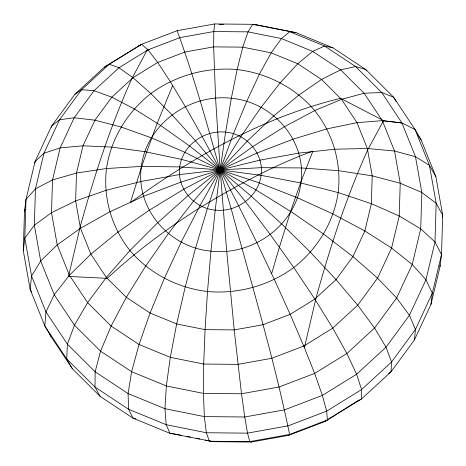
<?xml version="1.0" encoding="UTF-8"?>
<svg xmlns="http://www.w3.org/2000/svg" width="466" height="466" viewBox="0 0 466 466"><rect width="100%" height="100%" fill="white"/><g stroke="black" fill="none" stroke-linecap="round" stroke-linejoin="round"><path stroke-width="0.7" d="M23.3 250.725L24.494 211.343L25.997 199.448L35.026 161.638L51.569 126.094L74.991 94.184L104.384 67.139L141.548 44.293L177.127 30.704L214.669 23.952L252.718 24.314L256.644 24.78L296.038 32.69L332.91 47.823L365.851 69.597L393.589 97.178L415.06 129.513L421.177 140.033L435.838 176.567L442.7 215.275L441.506 254.657L440.003 266.552L430.974 304.362L414.431 339.906L391.009 371.816L361.616 398.861L324.452 421.707L288.873 435.296L251.331 442.048L213.282 441.686L169.962 433.31L133.09 418.177L100.149 396.403L72.411 368.822L50.94 336.487L44.823 325.967L30.162 289.433L23.3 250.725L24.826 238.079L25.997 199.448L35.457 188.846L52.507 179.94L76.488 173.078L106.487 168.511L141.349 166.426L179.736 166.904L220.168 169.915L261.088 175.35L300.931 183.004L338.165 192.58L371.361 203.706L399.234 215.962L420.722 228.87L434.994 241.936L441.506 254.657L432.297 293.213L430.974 304.362M440.003 266.552L440.044 265.119M51.435 127.486L51.569 126.094L59.543 119.75L81.602 89.693L109.294 64.215L141.548 44.293L147.984 49.85L157.689 62.444L170.288 81.585L185.293 106.551L202.139 136.375L220.168 169.915L238.685 205.879L256.987 242.879L274.369 279.507L290.161 314.34L303.756 346.052L314.632 373.423L322.367 395.389L326.672 411.123L327.377 420.006L289.602 434.44L249.753 441.599L209.356 441.22L206.339 432.751L204.347 416.604L203.456 393.403L203.7 364.039L205.069 329.637L207.516 291.524L210.941 251.157L215.21 210.096L220.168 169.915L225.614 132.158L231.346 98.274L237.142 69.568L242.774 47.148L248.04 31.863L252.718 24.314L296.038 32.69M414.431 339.906L415.433 329.45L432.297 293.213L425.965 279.746L412.218 264.49L391.58 248.017L364.849 230.967L333.05 213.999L297.407 197.759L259.294 182.876L220.168 169.915L181.53 159.378L144.874 151.677L111.607 147.093L83 145.817L60.161 147.885L43.961 153.227L35.026 161.638L34.863 163.03M214.669 23.952L213.789 31.542L213.649 46.874L215.583 98.128L220.168 169.915L226.703 251.308L234.2 329.911L241.51 393.764L244.743 416.988L247.528 433.141L249.753 441.599L251.331 442.048M442.444 217.383L442.7 215.275L436.164 203.304L429.436 165.343L415.06 129.513L401.942 122.966L382.336 120.653L356.985 122.651L326.876 128.896L293.155 139.142L257.121 152.988L220.168 169.915L183.697 189.266L149.132 210.294L117.781 232.196L90.864 254.127L69.405 275.249L54.237 294.751L45.936 311.876L44.823 325.967L66.714 358.931L72.411 368.822M304.816 345.399L304.374 347.688L316.07 297.972C329.922 247.592 346.168 197.765 367.633 150.069L383.483 120.77L401.942 122.966L415.486 156.722L421.823 192.481L420.722 228.87L412.218 264.49L396.63 297.966L374.571 328.023L346.885 353.502L314.632 373.423L279.047 387.013L241.51 393.764L203.456 393.403L166.35 385.953L131.616 371.699L100.586 351.189L74.461 325.204L54.237 294.751L40.693 260.995L34.35 225.235L35.457 188.846L43.961 153.227L59.543 119.75L74.181 117.752L94.924 120.187L120.974 126.962L151.328 137.808L184.821 152.312L220.168 169.915L256.003 189.942L290.953 211.628L323.684 234.13L352.925 256.591L377.553 278.15L396.63 297.966L409.422 315.29L415.433 329.45L391.551 361.983L361.581 389.564L326.672 411.123L288.157 425.837L247.528 433.141L206.339 432.751L166.176 424.689L128.575 409.259L94.994 387.054L66.714 358.931L67.401 344.205L74.461 325.204L87.608 302.661L106.341 277.439L129.944 250.51L157.508 222.911L187.973 195.697L220.168 169.915L252.852 146.557L284.778 126.525L314.713 110.582L341.508 99.345L364.132 93.247L381.718 92.513L393.589 97.178L396.083 101.506M24.494 211.343L24.995 209.24M271.62 273.711L279.361 247.289L290.609 211.413L300.972 181.746L312.936 151.083C272.662 165.745 234.916 186.423 198.405 208.686C166.088 229.249 135.28 252.188 107.262 278.359L68.519 276.431L80.216 226.715C94.068 176.334 110.314 126.507 131.779 78.812L146.924 50.503L147.629 49.513L149.207 49.379M172.665 85.54L157.188 123.298L146.668 152.05L141.315 167.69L130.346 202.768L131.633 201.778C194.473 155.825 264.403 116.914 340.489 98.332L381.637 119.605L383.483 120.77L382.778 121.76M146.924 50.503L147.629 49.513M288.873 435.296L289.602 434.44C273.985 358.307 251.36 283.759 231.171 208.745C213.603 149.301 198.539 88.913 177.127 30.704M324.452 421.707L357.772 400.807M74.991 94.184L81.602 89.693L94.039 90.707L111.811 97.184L134.243 108.887L160.467 125.354L189.481 145.963L220.168 169.915L251.343 196.291L281.819 224.076L310.414 252.205L336.038 279.6L357.702 305.201L374.571 328.023L386.005 347.199L391.551 361.983L391.009 371.816L388.603 373.447M104.384 67.139L109.294 64.215L118.958 67.774L133.002 77.688L150.891 93.567L171.937 114.805L195.324 140.581L220.168 169.915L245.495 201.673L270.35 234.631L293.766 267.525L314.847 299.096L332.782 328.128L346.885 353.502L356.607 374.245L361.581 389.564L361.616 398.861L356.706 401.785M138.623 45.994L140.65 45.219M219.131 24.424L223.459 24.465M253.76 24.75L256.644 24.78M176.171 434.236L169.962 433.31L166.176 424.689L164.952 408.699L166.35 385.953L170.306 357.335L176.672 323.934L185.2 287.044L195.569 248.075L207.376 208.523L220.168 169.915L233.449 133.73L246.718 101.361L259.457 74.047L271.177 52.85L281.435 38.567L289.829 31.764L324.563 46.017L332.91 47.823M177.598 434.528L181.169 435.244M186.878 436.386L190.443 437.102M196.151 438.25L199.722 438.966M205.43 440.114L208.995 440.83M210.428 441.116L213.282 441.686M135.868 418.783L133.09 418.177L128.575 409.259L128.08 393.566L131.616 371.699L139.043 344.508L150.087 313.024L164.312 278.47L181.181 242.169L200.042 205.512L220.168 169.915L240.782 136.742L261.106 107.267L280.346 82.622L297.762 63.76L312.692 51.4L324.563 46.017L355.593 66.527L381.718 92.513L401.942 122.966M417.198 134.039L417.996 135.239M418.788 136.439L421.177 140.033M435.838 176.567L429.436 165.343L415.486 156.722L394.521 151.031L367.354 148.491L335.019 149.196L298.764 153.122L259.981 160.118L220.168 169.915L180.843 182.136L143.522 196.314L109.638 211.896L80.496 228.293L57.219 244.871L40.693 260.995L31.56 276.041L30.162 289.433L31.589 291.926M366.538 70.844L365.851 69.597L355.593 66.527L340.617 69.859L321.511 79.459L299.003 94.959L273.956 115.76L247.335 141.07L220.168 169.915L193.489 201.184L168.331 233.67L145.654 266.133L126.338 297.325L111.118 326.043L100.586 351.189L95.14 371.786L94.994 387.054L100.149 396.403M49.879 333.837L50.94 336.487M52.507 179.94L51.51 212.694L57.219 244.871L69.405 275.249L87.608 302.661L111.118 326.043L139.043 344.508L170.306 357.335L203.7 364.039L237.951 364.36L271.73 358.29L303.756 346.052L332.782 328.128L357.702 305.201L377.553 278.15L391.58 248.017L399.234 215.962L400.23 183.214L394.521 151.031L382.336 120.653L364.132 93.247L340.617 69.859L312.692 51.4L281.435 38.567L248.04 31.863L213.789 31.542L180.004 37.612L147.984 49.85L118.958 67.774L94.039 90.707L74.181 117.752L60.161 147.885L52.507 179.94M76.488 173.078L75.643 200.928L80.496 228.293L90.864 254.127L106.341 277.439L126.338 297.325L150.087 313.024L176.672 323.934L205.069 329.637L234.2 329.911L262.929 324.75L290.161 314.34L314.847 299.096L336.038 279.6L352.925 256.591L364.849 230.967L371.361 203.706L372.206 175.857L367.354 148.491L356.985 122.651L341.508 99.345L321.511 79.459L297.762 63.76L271.177 52.85L242.774 47.148L213.649 46.874L184.92 52.035L157.689 62.444L133.002 77.688L111.811 97.184L94.924 120.187L83 145.817L76.488 173.078M106.487 168.511C102.986 197.706 111.59 227.559 129.944 250.51C149.44 273.542 177.639 288.011 207.516 291.524C238.056 294.25 269.045 285.687 293.766 267.525C317.358 249.17 333.761 222.241 338.165 192.58C341.671 163.385 333.068 133.532 314.713 110.582C295.217 87.55 267.018 73.08 237.142 69.568C206.601 66.842 175.612 75.405 150.891 93.567C127.3 111.922 110.891 138.851 106.487 168.511M141.349 166.426C135.361 208.675 169.245 247.405 210.941 251.157C252.665 256.038 295.514 225.328 300.931 183.004C306.925 140.755 273.035 102.025 231.346 98.274C189.621 93.398 146.773 124.107 141.349 166.426M179.736 166.904C176.55 188.165 194.147 208.419 215.21 210.096C236.483 212.583 258.327 196.926 261.088 175.35C264.274 154.089 246.671 133.835 225.614 132.158C204.341 129.67 182.497 145.328 179.736 166.904M436.164 203.304L434.994 241.936L425.965 279.746L409.422 315.29L386.005 347.199L356.607 374.245L322.367 395.389L284.598 409.824L244.743 416.988L204.347 416.604L164.952 408.699L128.08 393.566L95.14 371.786L67.401 344.205L45.936 311.876L31.56 276.041L24.826 238.079L34.35 225.235L51.51 212.694L75.643 200.928L105.823 190.396L140.895 181.501L179.503 174.587L220.168 169.915L261.321 167.667L301.391 167.935L338.829 170.696L372.206 175.857L400.23 183.214L421.823 192.481L436.164 203.304"/></g></svg>
